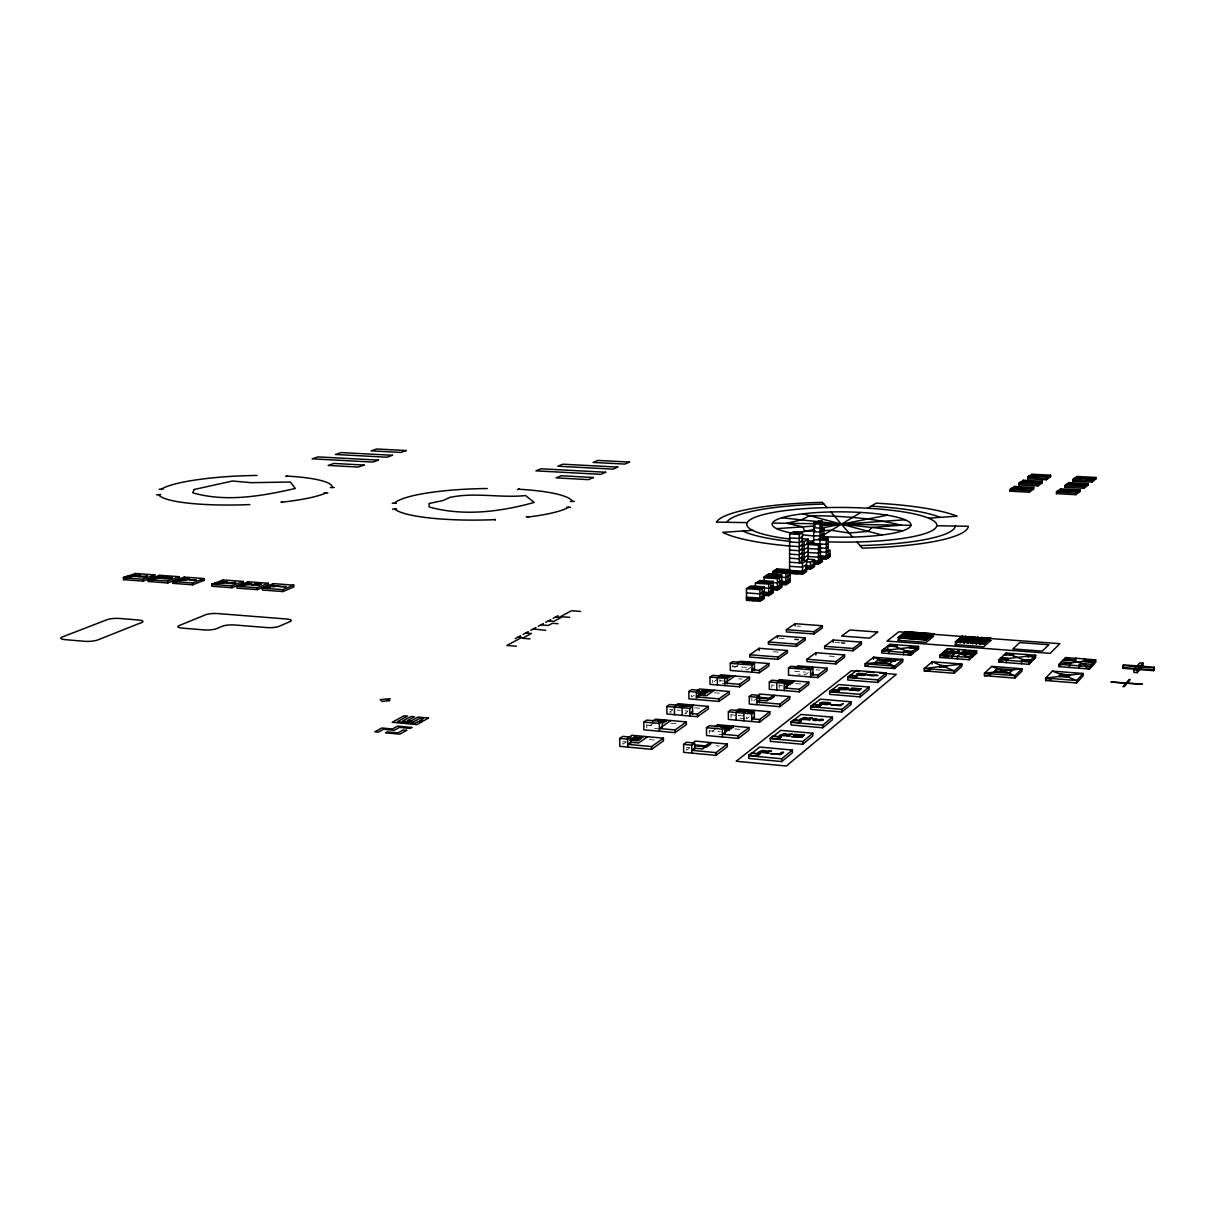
<?xml version="1.0" encoding="UTF-8"?>
<svg xmlns="http://www.w3.org/2000/svg" width="1215" height="1215" viewBox="0 0 1215 1215"><rect width="100%" height="100%" fill="white"/><g stroke="black" fill="none" stroke-linecap="round" stroke-linejoin="round"><path stroke-width="0.75" stroke-dasharray="5 3.75" d="M771.768 687.508L771.768 684.971L775.489 685.275M779.225 688.115L779.225 684.47M749.154 716.896L746.557 718.84L746.542 715.787M808.279 672.578L805.545 674.629L798.194 674.036M689.467 748.076L686.581 750.202L686.566 747.028M716.197 728.393L709.317 733.465L709.302 730.352M757.902 697.699L751.842 702.164L751.842 698.443M687.675 711.489L684.926 713.402L687.994 713.676M750.111 667.87L747.21 669.905L741.788 669.465M625.892 742.152L622.87 744.233L622.824 741.089M654.05 722.804L646.805 727.785L646.775 724.702M672.472 710.152L669.693 712.066L672.745 712.324M694.281 695.177L691.624 697L691.593 693.309M714.162 681.524L718.748 678.365M738.659 664.696L732.782 668.736L732.767 665.182M796.919 626.059L800.548 626.332M779.21 638.148L784.404 638.543M834.978 642.401L840.248 642.796M773.256 651.696L778.557 652.121M829.313 656.085L837.393 656.707M816.055 669.784L819.715 670.072M732.767 666.276L750.824 667.734M794.534 671.257L805.545 672.153M738.538 678.821L742.183 679.124M795.719 683.544L801.308 683.999M719.948 680.673L723.639 680.977M779.225 685.594L782.976 685.898M727.314 683.802L719.963 683.179L719.948 679.565M714.45 692.778L721.907 693.416M694.676 707.783L700.751 708.315M669.678 709.454L672.73 709.712M677.287 710.122L680.339 710.38M684.911 710.79L687.979 711.048M731.035 714.83L737.232 715.377M738.781 715.514L746.542 716.197M744.992 718.703L738.781 718.156L738.781 715.103M670.923 723.198L678.653 723.882M734.847 728.939L741.15 729.501M646.775 725.112L654.536 725.826M709.302 730.777L720.358 731.779M654.551 728.484L660.763 729.061M718.794 734.331L723.533 734.756M649.25 739.571L655.553 740.163M716.045 745.752L719.25 746.056M622.839 741.499L625.998 741.803M686.566 747.438L689.786 747.741M712.613 680.066L712.628 682.572M731.035 714.435L731.035 717.473"/><path stroke-width="1.5" d="M768.412 641.96L768.412 644.254L796.417 646.41L805.241 640.138L805.241 637.86L777.479 635.764L768.412 641.96L796.417 644.117L805.241 637.86M776.051 575.667L781.685 576.047L777.403 578.705L764.205 577.824L770.735 573.966L777.327 574.406L777.327 575.454L775.185 576.776L768.579 576.335L768.533 574.133L781.685 575.014L781.67 587.452L777.403 590.171L772.451 589.822M768.731 595.669L768.731 584.111L773.089 581.393L773.089 592.905L768.731 595.669L763.734 595.32M737.171 663.253L740.117 661.249L768.852 663.542L768.852 665.987L759.284 672.791L730.306 670.437L730.291 663.314L732.751 661.628L754.439 663.375L754.439 670.483M786.712 688.753L786.712 681.433L771.768 680.203L769.323 681.98L769.323 689.3L799.333 691.806L808.765 684.607L808.78 682.086L779.028 679.656M736.305 710.972L738.948 709.044L769.824 711.717L769.824 714.344L759.542 722.196L728.377 719.432L728.362 711.808L731.02 709.864L754.333 711.899L754.333 718.004M781.032 736.852L778.42 739.343L781.032 736.852L772.983 736.123L770.356 738.188L770.356 741.332L802.72 744.294L812.835 735.941L812.85 733.237L780.789 730.367L770.356 738.614L802.735 741.56L812.85 733.237M768.579 576.335L770.735 573.966M770.918 594.287L770.918 592.191M770.918 591.143L770.918 582.744L757.628 581.848M772.816 575.287L772.816 571.506L777.068 568.909L790.13 569.759L790.099 582.106L785.908 584.764L780.987 584.43M772.983 736.123L781.032 737.262M775.185 576.776L777.327 574.406M776.795 689.923L776.81 682.602L779.24 680.81M777.068 569.926L790.115 570.792L785.923 573.404L772.816 572.538L777.068 569.926L777.068 568.909M777.403 590.171L777.403 577.672L781.685 575.014M777.479 638.027L777.479 635.764M778.223 659.335L778.223 656.996L787.411 650.496L787.411 652.804L778.223 659.335L749.746 657.072L749.746 654.748L759.178 648.294L787.411 650.496M779.544 588.804L779.544 586.724M779.544 585.691L779.559 576.335L766.376 575.454L766.376 576.487L779.544 577.368M779.878 706.674L779.878 704.077L789.72 696.59L789.704 699.157L779.878 706.674L749.291 704.047L749.275 696.575L751.827 694.722L759.436 695.36L759.436 702.817M781.777 761.562L781.777 758.768L792.377 750.065L792.377 752.829L781.777 761.562L748.759 758.464L748.759 755.244L751.508 753.072L759.724 753.832L756.991 756.444L759.724 753.832M784.298 690.545L784.313 683.225L786.712 681.433M785.908 584.764L785.923 572.371L790.13 569.759M786.378 629.674L786.378 631.922L813.898 633.987L822.388 627.942L822.403 625.725L795.096 623.705L786.378 629.674L813.898 631.739L822.403 625.725M788.003 583.428L788.019 581.378M788.019 580.345L788.034 571.065L774.957 570.2L774.957 571.232L788.034 572.098M812.896 675.221L812.926 668.053L790.874 666.291L788.535 667.992L788.52 675.16L817.999 677.56L827.05 670.665L827.05 668.189L797.83 665.85L795.05 667.901M802.386 532.61L799.333 534.418L799.257 562.879L802.31 560.996L802.386 532.61L792.727 532.033L789.644 533.825L789.568 573.404L802.462 574.255L806.502 571.688L806.532 560.571L801.034 560.221M801.399 720.601L798.908 723.001L801.399 720.601L793.517 719.918L790.995 721.907L790.995 724.975L822.722 727.785L832.397 719.812L832.412 717.154L800.974 714.435L790.995 722.318L822.737 725.112L832.412 717.154M793.517 719.918L801.399 721.011M793.896 533.415L794.914 531.806L798.149 532.003L798.149 533.02L793.896 533.415L798.149 533.02M794.914 532.823L794.914 531.806M795.096 625.922L795.096 623.705M796.007 573.829L796.007 572.812M796.022 571.794L796.022 570.792M796.417 646.41L796.417 644.117M797.116 533.613L798.149 532.003M799.333 691.806L799.349 689.269L808.78 682.086M802.462 574.255L802.492 563.092L806.532 560.571M802.72 744.294L802.735 741.56M804.133 560.343L804.193 541.556L808.203 539.156L808.142 559.204L805.469 560.859M804.482 572.964L804.497 570.944M806.957 659.259L806.942 661.613L835.905 663.906L844.577 657.269L844.592 654.946L815.888 652.713L806.957 659.259L835.92 661.552L844.592 654.946M810.511 569.136L810.542 562.105L814.506 559.614L814.49 566.615L810.511 569.136L805.712 568.833M810.602 676.968L810.633 669.769L812.926 668.053M820.884 705.08L818.5 707.388L820.884 705.08L813.139 704.411L810.739 706.31L810.724 709.332L841.858 712.005L851.123 704.366L851.138 701.769L820.292 699.172L810.739 706.72L841.874 709.378L851.138 701.769M812.501 567.876L812.516 565.871M813.139 704.411L820.884 705.475M813.731 522.784L820.034 523.149L821.978 522.01L815.675 521.645L813.731 522.784L813.655 543.576L826.261 544.35L828.19 543.166M813.898 633.987L813.898 631.739M815.675 522.632L821.963 522.997L820.034 524.151L813.731 523.771L815.675 521.645M815.873 655.022L815.888 652.713M821.978 521.022L821.006 522.587L817.847 522.404L817.862 521.402L821.978 521.022L821.902 538.822M817.999 677.56L818.014 675.069L827.05 668.189M813.67 563.806L818.424 564.125L818.5 545.155L820.459 543.956L820.398 559.887M818.834 520.84L817.847 522.404M819.897 557.791L819.897 558.779L826.2 559.189L830.027 556.743L830.058 549.863L826.23 552.263L819.031 551.807M819.897 556.804L819.912 555.817M819.928 551.868L820.034 523.149M820.383 562.879L820.383 560.89M819.183 558.46L822.342 558.657L822.327 561.634L818.424 564.125M822.722 727.785L822.737 725.112M820.732 528.586L823.861 528.768L823.831 537.653L819.973 540.007M824.651 646.289L824.636 648.582L853.097 650.784L861.435 644.406L861.45 642.128L833.232 639.986L824.651 646.289L853.112 648.461L861.45 642.128M826.2 559.189L826.276 539.399L828.205 538.215L828.129 555.012M828.114 557.958L828.129 555.999M839.535 690.196L837.256 692.413L839.535 690.196L831.941 689.573L829.632 691.396L829.632 694.342L860.174 696.894L869.044 689.588L869.059 687.037L838.79 684.561L829.632 691.791L860.19 694.327L869.059 687.037M831.941 689.573L839.535 690.591M833.217 642.264L833.232 639.986M835.905 663.906L835.92 661.552M841.858 712.005L841.874 709.378M857.425 675.95L855.223 678.076L857.425 675.95L849.968 675.343L847.751 677.089L847.736 679.99L877.731 682.42L886.221 675.419L886.251 672.913L856.529 670.543L847.751 677.484L877.746 679.914L886.251 672.913M849.968 675.343L857.425 676.33M853.097 650.784L853.112 648.461M860.174 696.894L860.19 694.327M865.11 666.215L865.126 663.846L873.539 657.194L902.745 659.456L902.715 661.811L894.559 668.539L865.11 666.215L868.254 665.85M873.524 659.532L873.539 657.194L894.574 666.169L902.745 659.456L865.126 663.846L894.574 666.169L894.559 668.539L891.901 667.399M877.731 682.42L877.746 679.914M883.821 651.377L883.837 649.053L891.035 649.706L918.57 646.456L918.54 648.749L910.703 655.219L881.786 652.987L881.801 650.663L889.896 644.284L918.57 646.456L910.734 652.895L903.474 652.333L903.459 654.657M887.861 648.172L887.892 645.864L895.045 646.41L910.734 652.895L910.703 655.219L908.076 654.126M888.985 653.548L889.016 651.225L881.801 650.663L891.035 649.615L889.016 651.316L903.474 652.425L905.464 650.708L912.708 651.361L912.678 653.594M889.866 646.577L889.896 644.284L895.045 646.41L897.034 644.816L897.019 647.124M911.356 648.202L911.387 645.909L909.412 647.595L916.626 648.142L916.596 650.359M924.25 670.893L924.281 668.508L932.178 661.75L961.855 664.058L961.824 666.428L954.215 673.262L924.25 670.893L930.553 670.148M932.148 664.119L932.178 661.75L941.063 665.425L946.652 665.957M939.878 657.467L939.909 655.128L947.487 648.643L976.632 650.845L976.602 653.169L969.297 659.73L939.878 657.467L949.097 656.389M942.977 654.809L943.007 652.485L954.884 653.381L951.831 656.146L939.909 655.128L976.632 650.845L969.327 657.391L951.831 656.146L951.801 658.393M944.389 653.579L944.42 651.255L956.281 652.166L959.303 649.539L959.273 651.847M947.457 650.951L947.487 648.643L969.327 657.391L969.297 659.73M954.215 673.262L954.246 670.877L961.855 664.058L924.281 668.508L954.246 670.877L945.194 667.141M957.314 658.819L957.344 656.465L960.382 653.807L972.319 654.718L972.273 657.057M964.74 652.273L964.771 649.949L961.764 652.683L973.686 653.579M973.655 655.827L973.686 653.488L961.764 652.577M984.423 675.662L984.454 673.262L991.789 666.397L1021.982 668.736L1021.937 671.136L1014.889 678.076L984.423 675.662L990.696 674.902M1028.862 664.332L1028.892 661.962L1035.666 655.325L1026.538 656.404L1028.239 654.764L1035.666 655.325L1035.62 657.664L1028.862 664.332L998.943 662.023L998.988 659.669L1006.035 653.078L1028.239 654.672L1028.194 657.102M1000.72 660.353L1000.765 657.907L1008.207 658.484L1026.538 656.313L1033.995 656.966M1005.99 655.417L1006.035 653.078L1011.685 655.28L1013.416 653.64L1013.371 655.979M1006.4 662.6L1006.445 660.14L1008.207 658.484L1000.765 658.014M1033.707 487.443L1029.333 490.617L1010.06 489.599L1014.54 486.44L1033.707 487.443L1033.676 489.038L1029.302 492.212L1010.029 491.194L1011.199 488.552C1017.031 486.926 1014.434 490.981 1015.998 488.81M1011.199 488.552L1015.983 489.053M1010.029 491.194L1014.51 488.035L1014.54 486.44M1014.889 678.076L1014.935 675.662L1021.982 668.736L984.454 673.262L1014.935 675.662L1009.088 673.323L993.885 672.032L997.515 668.584L1012.642 669.86L1009.088 673.323M1042.273 481.231L1038.02 484.314L1018.975 483.327L1023.334 480.259L1042.273 481.231L1042.242 482.795L1037.99 485.894L1018.945 484.906L1020.068 482.309C1025.764 480.715 1023.334 484.679 1024.822 482.552M1020.068 482.309L1024.807 482.795M1018.945 484.906L1023.319 481.823L1023.334 480.259M1021.359 663.755L1021.405 661.294L1023.121 659.624L1030.609 660.201L1030.563 662.646M1050.626 475.171L1046.479 478.178L1027.647 477.222L1031.915 474.23L1050.626 475.171L1050.595 476.72L1046.449 479.743L1027.632 478.786L1028.725 476.234C1034.269 474.67 1032.006 478.528 1033.418 476.462M1028.725 476.234L1033.418 476.705M1029.302 492.212L1029.333 490.617M1027.632 478.786L1031.884 475.779L1031.915 474.23M1033.95 659.32L1033.995 656.875M1037.99 485.894L1038.02 484.314M1046.449 479.743L1046.479 478.178M1045.614 680.506L1045.659 678.076L1052.433 671.105L1083.142 673.505L1083.097 675.905L1076.611 682.952L1045.614 680.506L1051.157 679.823M1080.029 489.873L1075.943 493.077L1056.412 492.045L1060.619 488.855L1080.029 489.873L1079.998 491.468L1075.898 494.687L1056.382 493.655L1057.475 490.997C1063.049 489.326 1061.014 493.427 1062.335 491.255M1057.475 490.997L1062.335 491.498M1056.382 493.655L1060.589 490.45L1060.619 488.855M1085.314 659.077L1095.702 659.867L1095.641 662.236L1089.43 668.994L1059.009 666.655L1059.07 664.286L1065.555 657.588L1075.898 658.363M1088.063 483.585L1084.069 486.699L1064.78 485.696L1068.881 482.598L1088.063 483.585L1088.017 485.165L1084.038 488.293L1064.75 487.291L1065.813 484.679C1071.235 483.054 1069.367 487.048 1070.612 484.922M1065.813 484.679L1070.612 485.165M1064.75 487.291L1068.851 484.178L1068.881 482.598M1065.509 659.942L1065.555 657.588L1089.491 666.61L1093.576 662.084L1083.157 661.279M1095.884 477.449L1091.996 480.502L1072.921 479.53L1076.93 476.493L1095.884 477.449L1095.839 479.014L1091.951 482.066L1072.891 481.094L1073.938 478.528C1079.224 476.933 1077.492 480.821 1078.692 478.771M1069.443 667.46L1069.489 664.985L1071.706 662.661L1061.318 661.871L1061.257 664.332L1059.009 666.655M1073.938 478.528L1078.677 479.014M1075.898 494.687L1075.943 493.077M1072.891 481.094L1076.885 478.057L1076.93 476.493M1075.837 660.732L1075.898 658.272L1085.314 658.986L1085.253 661.446M1076.611 682.952L1076.672 680.521L1083.142 673.505L1045.659 678.076L1076.672 680.521L1060.68 674.219L1058.599 676.497L1068.258 677.256L1070.309 674.978L1060.68 674.219M1078.95 668.189L1078.996 665.714L1081.183 663.39L1093.515 664.544L1093.576 662.084M1084.038 488.293L1084.069 486.699M1091.951 482.066L1091.996 480.502M1091.586 666.655L1091.632 664.18M1122.766 668.296L1123.465 664.863L1154.25 667.202L1154.174 669.936L1153.582 670.665L1122.766 668.296L1123.465 664.863M1133.975 669.693L1133.899 672.427L1137.179 672.685L1142.95 665.835L1143.026 663.117L1139.761 662.874L1133.975 669.693L1137.255 669.951L1143.026 663.117M1137.179 672.685L1137.255 669.951M1153.582 670.665L1154.25 667.202M752.936 712.461L752.936 712.37A4.602 1.154 0.2 0 0 751.933 711.656L751.705 711.58A3.584 0.896 0.2 0 0 750.718 711.367L748.486 711.185A4.192 1.048 0.2 0 0 747.301 711.2L745.752 711.382M750.095 712.582L747.848 712.02M285.859 586.541L278.903 586.268A4.814 0.972 -2.1 0 0 278.387 586.465L285.176 586.936A5.695 1.154 -2.1 0 0 285.631 586.739A4.101 0.82 -2.1 0 0 285.814 586.602L285.814 586.602M1040.632 476.067L1041.984 475.718L1039.539 476.083L1045.781 476.326A4.708 0.775 0.8 0 0 1045.933 476.189L1045.948 476.159M1069.595 484.162L1076.095 484.269L1072.678 484.663A6.485 1.078 1 0 1 1071.66 484.618L1069.656 484.253M1061.318 490.45L1067.894 490.526L1064.431 490.981A6.607 1.109 1 0 1 1063.398 490.936L1061.454 490.602M1127.095 683.27L1124.179 686.718L1123.055 686.642L1125.986 683.179L1142.48 684.197L1110.875 681.995L1125.986 683.179M1127.307 683.012L1130.193 679.58L1129.084 679.504L1126.199 682.921M1085.314 658.986L1083.157 661.385L1093.576 662.175L1095.702 659.867L1059.07 664.286L1089.491 666.61L1089.43 668.994L1086.104 667.734M1063.338 659.867L1073.711 660.656L1075.898 658.272M1082.99 478.148L1078.844 478.087L1080.94 477.814A4.754 0.775 1 0 1 1081.669 477.844L1082.99 478.087M1062.457 490.435L1064.674 490.237A4.86 0.82 1 0 1 1065.434 490.283L1066.77 490.602L1062.457 490.48M1021.405 661.385L1023.121 659.715L1030.609 660.292M1012.642 669.769L1009.088 673.216L991.789 666.397M1026.538 656.313L1028.239 654.672M1013.416 653.548L1011.685 655.174L1028.892 661.962L998.988 659.669L1008.192 658.576L1006.445 660.246M993.885 672.123L997.515 668.69M941.063 665.425L939.605 666.701L945.194 667.232L946.652 665.866M951.831 656.039L954.884 653.381L943.007 652.577M939.605 666.792L941.063 665.516L945.194 667.232M959.303 649.63L956.281 652.258L944.42 651.361M742.593 711.58L743.489 710.836L742.486 710.775A4.404 1.109 0.1 0 0 740.588 710.821L737.854 711.382M933.788 633.759L926.255 640.001L897.824 637.829L905.6 631.679L933.788 633.805M874.572 662.843L878.749 659.411L893.374 660.55L889.259 663.997L874.572 662.752M901.697 637.161L897.809 640.244L926.225 642.37L933.758 636.159L930.007 635.885M694.615 749.366L694.585 743.003L686.536 742.259L683.62 744.385L683.665 752.343L716.06 755.381L727.299 746.8L727.299 744.066L695.208 741.104L692.337 743.216M716.926 726.843L718.505 725.674L733.526 727.01L732.524 727.755L709.271 725.704L706.492 727.724L706.523 735.515L738.295 738.416L749.032 730.215L749.032 727.527L717.564 724.717L714.815 726.737M711.215 742.578L702.68 748.941L694.615 748.197L691.715 750.338L716.045 752.617L727.299 744.066M733.268 726.114L722.363 734.255L738.28 735.698L749.032 727.527M754.333 716.88L751.721 718.855L759.542 719.538L769.824 711.717M812.911 672.745L810.618 674.477L818.014 675.069M751.751 712.324L754.348 710.38M774.532 695.314L767.06 700.888L759.436 700.235L756.915 702.103L779.878 704.077M793.866 680.871L784.298 688.009L799.349 689.269M809.661 669.07L812.41 667.02M728.362 711.808L751.721 713.843L754.333 711.899M706.492 727.724L722.348 729.152L725.097 727.117L725.112 733.344M746.542 711.215L743.914 713.175L743.929 720.814M683.62 744.385L691.7 745.129L694.585 743.003M738.766 710.547L736.123 712.491L736.138 720.115M749.275 696.575L756.899 697.228L759.436 695.36M778.633 681.494L780.03 680.461L794.215 681.63L782.141 681.357L792.377 682.997L786.348 683.513M1029.849 482.188L1023.531 482.082L1026.371 482.021M630.752 743.398L630.691 737.095L622.779 736.366L619.711 738.447L619.802 746.344L651.574 749.321L663.451 740.892L663.436 738.173L631.937 735.272L627.396 738.386M662.312 727.648L662.266 721.482L646.729 720.085L643.798 722.09L643.874 729.805L675.054 732.645L686.399 724.58L686.384 721.923L655.493 719.159L652.577 721.148M692.58 714.071L692.535 706.507L669.647 704.518L666.838 706.431L666.898 713.995L697.501 716.698L708.36 708.983L708.345 706.386L678.016 703.743L675.236 705.642M699.096 697.638L699.05 690.242L691.578 689.619L688.89 691.441L688.935 698.853L718.976 701.435L729.38 694.038L729.365 691.487L699.597 688.981L696.924 690.803M727.314 683.802L727.299 676.542L712.597 675.327L710.016 677.089L710.046 684.349L739.555 686.809L749.518 679.732L749.518 677.226L720.267 674.826M1034.937 475.931L1033.418 475.855M1027.343 482.066L1030.806 481.52L1026.341 481.383M1035.909 475.991L1039.311 475.46L1032.143 476.007M1024.837 481.93L1025.992 481.58M647.656 736.715L638.65 742.972L630.737 742.244L627.684 744.339L651.559 746.587L663.436 738.173M670.893 720.541L659.411 728.544L675.039 729.957L686.384 721.923M692.565 711.458L689.801 713.387L697.486 714.071L708.345 706.386M714.45 690.226L706.568 695.724L699.081 695.086L696.408 696.924L718.961 698.853L729.365 691.487M734.862 676.026L724.763 683.058L739.555 684.288L749.518 677.226M754.439 668.022L752.009 669.723L759.284 670.316L768.852 663.542M690.409 706.963L693.142 705.065M751.553 664.408L754.454 662.388M666.838 706.431L689.771 708.436L692.535 706.507M730.291 663.314L752.009 665.061L754.439 663.375M663.922 722.743L658.211 721.756L665.653 721.543L659.988 720.541L666.838 720.708L658.864 719.994L657.968 720.617L662.858 721.482L658.348 721.421M728.544 677.924L723.092 677.074L730.063 676.877L724.656 676.011L731.111 676.148L723.563 675.525L722.773 676.072L727.436 676.831L721.771 676.755M643.798 722.09L659.365 723.487L662.266 721.482M684.88 705.854L682.116 707.768L682.162 715.346M710.016 677.089L724.748 678.304L727.299 676.542M619.711 738.447L627.639 739.191L630.691 737.095M677.256 705.186L674.462 707.1L674.522 714.663M688.89 691.441L696.377 692.079L699.05 690.242M719.933 675.935L717.382 677.697L717.397 684.956M764.341 597.4L759.891 600.225L746.481 599.268M773.089 591.857L768.731 594.621L763.734 594.272M781.67 586.42L777.403 589.123L771.738 588.743M790.099 581.074L785.908 583.732L780.303 583.352M806.502 570.67L802.462 573.237L789.583 572.386M814.49 565.613L810.511 568.134L805.712 567.815M822.327 560.647L818.424 563.122L812.987 562.773M830.042 555.771L826.2 558.201L819.001 557.731M759.891 601.273L764.341 598.463L764.326 586.845L750.961 585.934L746.466 588.683L746.481 600.332L759.891 601.273L759.891 589.609L764.326 586.845M764.341 595.289L759.891 598.099L746.481 597.157M773.089 589.776L768.731 592.525L763.734 592.176M781.67 584.339L777.403 587.042L771.738 586.663M790.115 579.023L785.908 581.666L780.303 581.286M806.517 568.65L802.462 571.217L789.583 570.367M814.506 563.623L810.526 566.129L805.727 565.81M822.342 558.657L818.439 561.133L813.002 560.783M830.042 553.797L826.215 556.227L819.016 555.756M764.341 596.352L759.891 599.162L746.481 598.205M773.089 590.809L768.731 593.573L763.734 593.224M781.67 585.387L777.403 588.09L771.738 587.696M790.099 580.041L785.908 582.699L780.303 582.319M806.517 569.668L802.462 572.235L789.583 571.369M814.49 564.611L810.526 567.132L805.727 566.813M830.042 554.784L826.2 557.214L819.016 556.743M764.326 591.067L759.891 593.862L746.466 592.92M773.089 585.584L768.731 588.318L763.734 587.969M781.685 580.193L777.403 582.881L771.753 582.486M790.115 574.908L785.923 577.535L780.303 577.155M806.532 564.611L802.477 567.162L789.583 566.312M820.414 555.908L818.454 557.138L807.565 556.44M820.429 551.929L818.47 553.144L807.58 552.461M828.159 547.115L826.246 548.314L819.943 547.919M808.142 555.194L804.148 557.67L800.943 557.457M820.444 547.95L818.485 549.165L807.595 548.466M802.325 556.941L799.273 558.824L789.598 558.201M755.426 587.392L755.411 583.2L759.831 580.497L773.089 581.393M808.157 551.185L804.163 553.645L800.958 553.433M802.325 552.901L799.288 554.769L789.613 554.146M764.205 581.985L764.205 576.776L768.533 574.133M808.172 547.175L804.163 549.62L800.974 549.423M802.34 548.846L799.288 550.699L789.613 550.091M808.188 543.166L804.178 545.596L800.974 545.383M823.846 533.704L819.988 536.043L813.686 535.663M808.461 544.123L813.306 541.191A94.967 17.344 0.3 0 1 806.714 540.736M822.646 535.542L860.843 512.426M867.799 508.204L876.152 503.147A126.36 23.085 0.3 0 1 957.071 516.193L928.655 518.152M802.356 544.791L799.303 546.629L789.613 546.021M802.356 540.736L799.303 542.558L789.628 541.951M821.932 529.922L823.861 528.768M821.948 526.961L820.019 528.115L813.716 527.735M802.371 536.681L799.318 538.488L789.628 537.896M515.312 638.558L520.536 635.764M523.088 634.412L528.236 631.648M530.742 630.296L535.83 627.578M538.321 626.257L543.333 623.568M545.778 622.247L550.744 619.604M553.159 618.313L558.049 615.686M293.741 585.144L273.405 583.64L262.334 588.136L282.791 589.655L293.741 585.144L293.802 587.012L282.867 591.553L262.41 590.019L262.334 587.847L267.437 588.227L270.201 587.103L267.437 588.227M517.62 489.539L519.245 488.855M241.998 586.344L244.807 585.22L241.998 586.344L236.94 585.964L237.016 588.121L257.307 589.639L268.409 585.144L268.348 583.276L248.179 581.788L236.955 586.253L257.246 587.756L268.348 583.276M219.626 583.352C214.174 585.281 224.046 583.519 211.744 584.096L211.835 586.238L231.974 587.741L243.213 583.276L243.152 581.423L223.135 579.95L211.759 584.369L231.898 585.873L243.152 581.423M204.014 578.537L184.24 577.079L172.636 581.469L192.532 582.942L204.014 578.537L204.09 580.39L192.608 584.81L172.727 583.322L172.636 581.18C175.279 582.471 184.695 579.449 177.587 581.545M172.727 583.322L176.038 582.061M179.319 576.715L159.697 575.272L147.957 579.631L167.685 581.089L179.319 576.715L179.395 578.568L167.776 582.957L148.048 581.484L147.941 579.342C150.614 580.618 160.031 577.626 152.862 579.707M126.451 576.442C138.252 578.188 126.664 574.938 123.459 577.52L123.566 579.646L143.127 581.104L154.897 576.76L154.821 574.923L135.351 573.48L123.474 577.808L143.051 579.266L154.821 574.923M123.566 579.646L126.952 578.416M131.326 576.806L128.35 578.173L123.459 577.52M285.647 476.386L287.53 475.764M710.532 690.758L709.56 690.94A3.463 0.835 -0.1 0 1 709.454 691.259L708.527 691.715A3.311 0.805 -0.1 0 1 707.312 691.943L702.118 691.669A3.599 0.881 -0.1 0 1 701.435 691.441A3.341 0.82 -0.1 0 1 701.055 691.092L708.451 690.409A3.645 0.896 -0.1 0 1 709.12 690.621L710.608 690.743M797.572 532.762L814.02 529.543M821.325 528.115L887.36 515.19M797.982 667.612L799.546 667.399A4.146 0.972 0.4 0 1 801.323 667.354L802.28 667.415M686.87 706.507L687.796 706.249A7.108 1.762 -0.2 0 0 688.358 705.9L681.326 704.563L687.022 705.748L679.063 706.112L683.878 706.538M1092.057 662.661L1095.641 662.236M998.943 662.023L1002.633 661.583M972.942 653.594L976.602 653.169M914.88 649.174L918.54 648.749M752.51 530.317L722.804 532.367A126.36 23.085 0.3 0 0 790.251 546.067M776.674 528.646L815.523 525.974M821.067 525.579L905.266 519.777M392.536 509.161L396.743 508.918M156.553 494.824L160.699 494.581M248.285 583.504L245.111 584.218L246.66 584.764A7.655 1.534 -2.2 0 0 247.739 584.855C257.124 583.762 249.409 584.962 248.179 581.788M815.402 530.925L804.77 531.35L802.857 526.839L786.834 523.27L801.323 519.853L809.737 515.707C840.598 515.798 871.155 517.833 901.135 525.169L871.793 527.447L868.285 531.365L849.118 533.036L831.364 530.272L822.494 530.621M223.165 581.924C217.333 582.547 228.648 583.246 225.14 582.015A5.635 1.124 -2.3 0 0 224.365 581.955L223.165 581.924L223.135 579.95M570.2 501.491L574.406 501.385M330.267 487.564L334.368 487.458M159.059 489.281L163.038 489.311M392.248 503.238L396.424 503.268M747.255 522.617L716.425 522.116A126.36 23.085 0.3 0 1 822.433 502.327L826.99 507.566M772.573 523.042L815.371 523.756M822.813 523.878L910.855 525.32M936.674 525.746L968.325 526.277A126.36 23.085 0.3 0 1 862.225 548.117L856.879 541.966M1017.213 487.792L1016.013 488.172L1017.957 487.944L1014.707 488.324L1020.813 488.643L1018.565 488.308L1022.073 487.747L1017.562 487.595M746.921 663.041L750.536 662.676L743.671 661.704L748 662.722L742.365 662.615M724.96 729.152L731.43 728.575L720.677 726.692M324.056 492.895L327.898 493.047M566.57 507.187L570.655 507.354M1031.884 475.779L1050.595 476.72M1076.885 478.057L1095.839 479.014M1027.662 476.979L1032.355 477.222M1072.936 479.287L1077.69 479.53M1023.319 481.823L1042.242 482.795M1068.851 484.178L1088.017 485.165M1018.975 483.084L1023.729 483.327M1064.78 485.453L1069.595 485.711M1014.51 488.035L1033.676 489.038M1060.589 490.45L1079.998 491.468M1010.06 489.356L1014.874 489.599M1056.412 491.786L1061.287 492.045M817.862 521.402L821.006 521.6M820.732 529.573L823.861 529.755L820.003 532.079L813.701 531.699M793.896 532.398L797.116 532.595M789.644 533.825L799.333 534.418M828.205 538.215L821.902 537.835L819.973 539.004L826.276 539.399M818.758 538.625L828.205 539.202L826.276 540.386L813.67 539.612M801.824 538.761L808.203 539.156M800.989 541.358L804.193 541.556M807.778 543.181L820.459 543.956M807.611 544.487L818.5 545.155M818.728 559.432L822.342 559.659L818.439 562.12L813.002 561.77M807.231 559.143L814.506 559.614M806.881 561.862L810.542 562.105M789.598 562.256L802.492 563.092M772.816 571.506L785.923 572.371M770.735 575.014L777.327 575.454M772.284 575.409L768.533 575.166L775.185 575.743M764.205 576.776L777.403 577.672M807.595 667.734L809.114 667.87A3.372 0.79 0.4 0 1 810.056 668.053L810.268 668.113A4.328 1.018 0.4 0 1 811.271 668.751L811.286 668.827M755.411 583.2L768.731 584.111M748.713 587.301L762.124 588.227L762.124 596.702M746.466 588.683L759.891 589.609M151.359 576.487L154.897 576.76M200.49 580.117L204.09 580.39M908.197 632.468L898.842 631.785L886.996 641.064L1050.155 653.351L1059.845 643.677L930.66 634.124M913.817 632.878L923.172 633.577M155.809 578.613L150.903 578.249L155.824 578.902M180.503 580.451L175.552 580.071L180.503 580.724M244.807 585.22L239.765 584.84L244.822 585.509M270.201 587.103L265.113 586.724L270.216 587.392M219.642 583.64L214.615 582.972M211.744 584.096L216.771 584.461M580.603 611.434L571.445 610.765L559.31 617.281L555.604 616.992M569.714 617.341L562.348 616.795L553.873 621.351L548.269 620.926M909.412 647.504L916.626 648.051M1004.289 654.612L1011.685 655.28M887.892 645.955L895.045 646.502M794.807 639.333L798.285 639.606M841.722 642.917L844.653 643.13M951.087 651.225L954.717 651.513M966.259 652.379L969.297 652.622M1063.338 659.775L1073.711 660.565M1139.7 665.577L1142.95 665.835M1136.891 666.26L1140.156 666.519M1122.842 665.577L1153.658 667.931M960.382 653.898L972.319 654.809M557.958 623.72L552.415 623.295L548.36 625.482L540.827 624.905M1123.404 667.582L1154.174 669.936M1136.815 668.994L1140.08 669.237M533.294 628.945L545.717 630.357M878.749 659.502L893.374 660.656M888.119 660.671L895.425 661.249M1070.309 675.069L1060.68 674.31L1052.433 671.105M525.67 633.03L531.365 633.471L522.42 638.285L529.983 638.877M749.746 654.748L778.223 656.996M517.924 637.161L521.736 637.465L506.837 645.469L516.436 646.228M858.884 671.348L851.411 670.741L736.169 761.258L786.348 765.997L896.275 674.34L879.447 672.989M866.356 671.941L873.843 672.548M788.535 667.992L810.633 669.769M847.751 677.089L855.223 677.697M769.323 681.98L784.313 683.225M786.166 684.683L790.6 684.334L784.996 683.848M829.632 691.396L837.256 692.034M759.405 694.023L789.72 696.59M759.208 697.304L769.384 698.169L771.768 696.392L774.198 696.59L770.842 699.096L758.312 698.033M698.063 693.051L702.179 692.565L699.719 691.912L707.419 692.565L702.376 693.416L705.216 694.099L697.501 693.446M810.739 706.31L818.5 706.978M790.995 721.907L798.908 722.591M724.641 730.504L729.41 730.094L724.322 729.623M770.356 738.188L778.42 738.933M792.377 750.065L759.679 747.043L748.759 755.669L781.777 758.768M640.001 739.327L629.735 740.102L637.799 740.846L640.913 738.69L638.801 737.976L643.008 737.247L637.647 737.581L634.762 736.563L634.033 737.08L635.764 737.687L632.134 738.386L636.903 738.097L640.153 739.221M694.615 744.871L705.399 745.873L708.132 743.838L710.699 744.081L706.857 746.952L695.071 745.858M759.724 754.257L751.508 753.072M748.759 755.244L756.991 756.019M807.322 668.447L808.628 668.873M781.989 517.772L819.138 521.782M822.844 522.177L902.608 530.773M780.395 681.767L783.933 682.344M1040.678 476.159L1045.933 476.083M865.08 673.672L858.367 673.399A3.736 0.881 0.7 0 0 857.395 673.581L856.378 674.431A4.617 1.093 0.7 0 0 856.924 674.765L859.294 675.251A10.282 2.43 0.7 0 0 860.873 675.388L862.893 675.449A4.495 1.063 0.7 0 0 864.214 675.373A3.782 0.896 0.7 0 0 865.581 675.13L866.614 674.431A3.675 0.866 0.7 0 0 866.219 674.021A4.495 1.063 0.7 0 0 865.171 673.596M802.766 513.839L881.817 534.98M526.277 516.77L528.449 517.423M280.923 501.886L282.685 502.494M1078.631 664.909L1081.122 665.85M932.513 633.668L933.454 634.048M930.508 633.516L932.923 634.473M928.503 633.38L932.391 634.913M926.513 633.228L931.859 635.339M924.509 633.076L931.328 635.779M922.519 632.939L930.796 636.22M920.53 632.787L930.265 636.66M918.54 632.635L929.733 637.1M916.535 632.483L929.202 637.526M914.546 632.347L928.67 637.966M912.556 632.195L928.139 638.407M910.567 632.043L927.592 638.847M908.592 631.906L927.06 639.287M906.603 631.754L926.529 639.728M905.342 631.906L925.253 639.88M904.795 632.332L923.233 639.728M904.249 632.757L921.213 639.576M903.702 633.197L919.193 639.424M948.809 651.498L952.849 653.123M997.469 671.075L1000.355 672.229M903.155 633.622L917.188 639.272M902.593 634.063L915.168 639.12M902.046 634.488L913.164 638.969M901.5 634.929L911.159 638.817M900.953 635.369L909.139 638.68M900.406 635.794L907.134 638.528M899.844 636.235L905.129 638.376M899.297 636.675L903.125 638.224M898.736 637.116L901.12 638.072M898.189 637.541L899.115 637.921M830.787 511.94L852.596 537.045M494.869 519.261L495.477 520.035M135.351 573.48L135.442 575.318M159.697 575.272L159.788 577.11M143.051 579.266L143.127 581.104M184.24 577.079L184.316 578.932M167.685 581.089L167.776 582.957M192.532 582.942L192.608 584.81M231.898 585.873L231.974 587.741M273.405 583.64L273.481 585.509M257.246 587.756L257.307 589.639M282.791 589.655L282.867 591.553M627.639 739.191L627.715 747.088M659.365 723.487L659.426 731.217M651.559 746.587L651.574 749.321M691.7 745.129L691.73 753.103M689.771 708.436L689.816 716.015M675.039 729.957L675.054 732.645M716.045 752.617L716.06 755.381M697.486 714.071L697.501 716.698M696.377 692.079L696.423 699.491M739.555 684.288L739.555 686.809M738.28 735.698L738.295 738.416M724.748 678.304L724.778 685.579M722.348 729.152L722.378 736.958M718.961 698.853L718.976 701.435M762.124 597.75L762.124 599.861M759.542 719.538L759.542 722.196M759.178 648.294L759.178 650.602M759.284 670.316L759.284 672.791M756.899 697.228L756.915 704.7M753.179 597.628L753.179 598.691M753.179 599.739L753.179 600.802M752.009 665.061L752.024 672.199M751.721 713.843L751.721 721.497M325.969 492.971A87.161 14.504 -2 0 1 281.804 502.19M249.819 504.574A87.161 14.504 -2 0 1 158.633 494.702M161.048 489.296A87.161 14.504 -2 0 1 257.064 475.445M286.588 476.067A87.161 14.504 -2 0 1 332.318 487.519M568.605 507.262A89.819 15.719 -1.1 0 1 527.356 517.104M495.173 519.64A89.819 15.719 -1.1 0 1 394.632 509.039M394.343 503.253A89.819 15.719 -1.1 0 1 487.291 488.521M518.441 489.205A89.819 15.719 -1.1 0 1 572.311 501.431M789.917 539.08A94.967 17.344 0.3 0 1 786.849 510.376A94.967 17.344 0.3 0 1 934.016 521.068A94.967 17.344 0.3 0 1 828.676 541.89M810.177 543.09A105.173 19.212 0.3 0 1 806.806 542.877M790.661 541.465A105.173 19.212 0.3 0 1 742.866 530.985M955.324 526.065A113.481 20.731 0.3 0 1 860.007 545.581M871.185 506.154A107.619 19.653 0.3 0 1 940.121 517.362M726.798 522.283A115.789 21.156 0.3 0 1 823.967 504.088M791.375 533.005A69.316 12.651 0.3 0 1 813.655 512.791A69.316 12.651 0.3 0 1 910.749 523.923A69.316 12.651 0.3 0 1 822.692 536.59M814.733 536.043A69.316 12.651 0.3 0 1 802.902 534.828M195.995 579.828L195.98 579.889A4.055 0.805 -2.4 0 1 195.737 580.087A5.619 1.109 -2.4 0 1 195.251 580.284L188.644 579.828A4.754 0.942 -2.4 0 1 189.191 579.631L195.995 579.828M821.431 719.842L820.216 720.465A3.326 0.835 0.6 0 1 818.728 720.495L822.874 720.374A8.095 2.05 0.6 0 0 823.254 720.024A6.257 1.58 0.6 0 0 823.33 719.888L823.345 719.812A3.174 0.805 0.6 0 0 822.616 719.25L814.141 719.796L816.495 718.688A3.038 0.775 0.6 0 0 814.582 718.718A3.068 0.775 0.6 0 0 813.761 718.855L812.881 719.174A6.865 1.731 0.6 0 0 812.395 719.523L813.868 720.495A3.053 0.775 0.6 0 0 814.84 720.571L821.431 719.903M867.571 675.16C876.395 676.74 873.95 674.72 877.549 675.737A7.609 1.792 0.7 0 0 877.898 675.419A5.878 1.397 0.8 0 0 877.959 675.297L868.087 674.674A6.44 1.519 0.8 0 0 867.662 674.993L867.586 675.1M765.739 751.219L771.419 750.976L765.344 752.085A4.313 1.139 0.4 0 0 764.873 752.358L769.065 752.875L757.917 752.465L762.306 750.46A2.962 0.79 0.3 0 1 763.202 750.475A4.192 1.109 0.3 0 1 764.189 750.566L765.739 751.219M251.338 584.157L246.448 584.218L249.515 583.808A5.65 1.139 -2.2 0 1 250.29 583.868L251.338 584.202M864.852 674.431L858.124 674.219L864.852 674.431M847.174 688.632L840.294 688.465L847.174 688.632M918.783 635.065L917.477 636.402L923.795 636.873L922.868 637.617L906.208 636.387L909.443 634.23A4.754 1.048 0.8 0 1 911.28 633.957A4.207 0.926 0.8 0 1 912.055 633.926L918.783 635.065M838.487 688.449L838.517 688.616A4.708 1.139 0.6 0 0 839.064 688.966L841.479 689.482A10.495 2.536 0.6 0 0 843.089 689.619L845.139 689.68A4.587 1.109 0.6 0 0 846.49 689.604A3.858 0.926 0.6 0 0 847.903 689.361L848.981 688.616A3.751 0.911 0.6 0 0 848.586 688.206A4.526 1.093 0.6 0 0 847.432 687.842L840.583 687.538A3.812 0.926 0.6 0 0 839.58 687.736L838.502 688.389M828.721 703.439L821.704 703.257L828.721 703.439M819.852 703.242L819.882 703.424A4.814 1.185 0.6 0 0 820.429 703.789L822.874 704.32A10.707 2.643 0.6 0 0 824.529 704.472L826.61 704.533A4.678 1.154 0.6 0 0 827.992 704.457A3.934 0.972 0.6 0 0 829.45 704.199L830.559 703.424A3.827 0.942 0.6 0 0 830.179 702.984A4.617 1.139 0.6 0 0 829.01 702.604L822.023 702.3A3.888 0.957 0.6 0 0 820.991 702.498L819.882 703.181M278.053 585.964L273.117 586.739A7.67 1.549 -2.1 0 1 272.038 586.648L270.444 586.116L278.053 585.964M185.819 579.039L189.616 578.978L184.467 579.752L187.095 579.935L186.335 580.223L180.033 579.768L185.804 579.069M807.018 718.293L812.44 717.989L806.684 719.007A4.116 1.048 0.5 0 0 806.244 719.25L810.284 719.72L799.607 719.356L804.543 717.533A4.01 1.018 0.5 0 1 805.499 717.625L807.018 718.293M786.849 734.437L792.393 734.118L786.485 735.181A4.207 1.093 0.4 0 0 786.029 735.424L790.145 735.926L779.24 735.546L784.343 733.632A4.101 1.063 0.4 0 1 785.3 733.723L786.849 734.437M161.17 577.216L164.951 577.155L159.788 577.915L162.4 578.112L161.641 578.401L155.383 577.93L161.17 577.216M227.509 582.228L222.542 582.987A7.639 1.519 -2.3 0 1 221.479 582.911L219.945 582.441L227.509 582.228M136.718 575.409L140.484 575.348L135.321 576.107L137.903 576.305L137.128 576.578L130.916 576.123L136.703 575.439M915.685 635.217L914.682 636.204C905.342 636.675 912.754 633.44 915.685 635.217M702.543 690.925L708.072 691.122L702.665 690.819M1084.843 478.33L1091.116 478.619A4.769 0.775 1 0 0 1091.267 478.482L1084.843 478.33M1077.69 477.966L1079.71 478.467A6.409 1.048 1 0 0 1080.712 478.513L1084.084 478.133L1077.69 477.966M194.218 489.478L192.684 492.774C226.005 502.478 262.182 496.054 295.321 488.476L290.4 482.036L251.247 482.674L232.475 481.019L194.218 489.478M805.393 718.384L801.93 718.991L805.393 718.384M785.179 734.513L781.625 735.151L785.179 734.513M764.038 751.402L760.377 752.07L764.038 751.402M276.701 586.07L271.811 586.101L274.863 585.676A5.68 1.139 -2.1 0 1 275.653 585.752L276.701 586.07M1074.986 484.284L1070.719 484.178L1072.906 483.95A4.799 0.79 1 0 1 1073.665 483.98L1074.956 484.208M184.604 579.175L181.84 579.555L184.574 579.206M1048.773 644.74L1042.257 651.134L1012.9 648.932L1019.674 642.583L1048.773 644.74M159.955 577.353L157.191 577.732L159.955 577.338M135.503 575.545L132.739 575.925L135.503 575.53M990.802 640.442L983.77 646.745L954.884 644.573L962.159 638.315L990.802 640.442M984.059 644.193L961.946 636.235L984.059 644.193M985.061 643.297L965.226 636.25L985.061 643.297M986.064 642.401L969.266 636.538L986.064 642.401M987.051 641.52L973.306 636.842L987.051 641.52M988.053 640.624L977.361 637.146L988.053 640.624M989.04 639.743L981.416 637.435L989.04 639.743M990.028 638.862L985.471 637.738L990.028 638.862M990.832 638.133L989.526 638.042L990.832 638.133M955.248 641.976L956.22 642.355L955.248 641.976M956.281 641.08L960.29 642.659L956.281 641.08M957.314 640.199L964.376 642.963L957.314 640.199M958.346 639.318L968.461 643.267L958.346 639.318M959.379 638.437L972.547 643.57L959.379 638.437M960.412 637.556L976.632 643.874L960.412 637.556M961.429 636.675L980.733 644.193L961.429 636.675M783.478 752.389L780.759 754.591L770.416 753.634L779.696 753.862L781.716 752.222L783.478 752.389M802.189 737.095L791.481 736.655L799.88 736.077L793.501 735.014L794.397 734.3L804.527 735.197L795.962 734.938L803.343 736.169L794.215 736.366L802.189 737.095M843.013 703.789L840.643 705.718L830.878 704.882L839.595 705.08L843.013 703.789M859.248 690.53L849.179 690.135L857 689.634L850.956 688.708L851.73 688.07L861.298 688.859L853.249 688.632L860.266 689.71L851.715 689.892L859.248 690.53M1075.564 490.647L1068.395 491.149L1075.564 490.647M1082.808 485.013L1076.536 484.876L1081.244 484.633C1065.175 482.902 1097.282 485.286 1078.738 484.223L1083.264 484.663L1078.039 484.755L1082.808 485.013M877.625 632.043L869.606 638.164L841.646 636.068L849.893 629.993L877.625 632.043M1029.181 488.217L1022.012 488.703L1029.181 488.217M1036.972 482.598L1030.76 482.461L1035.453 482.233C1019.795 480.532 1051.385 482.856 1033.008 481.823L1037.458 482.249L1032.264 482.34L1036.972 482.598M406.645 730.321L399.765 734.179L385.519 732.827L387.266 731.855L397.928 732.873L403.091 729.987L406.645 730.321M411.764 727.451L410.062 728.408L399.446 727.405L394.283 730.276L383.651 729.258L378.427 732.144L374.888 731.81L381.859 727.982L392.46 728.985L397.624 726.114L411.764 727.451M421.863 721.786L416.836 724.611L392.202 722.302L404.063 715.787L407.541 716.106L397.411 721.695L414.983 723.335L418.34 721.452L421.863 721.786M428.515 718.05L423.534 720.844L420.026 720.525L423.352 718.657L419.843 718.323L413.146 722.059L402.621 721.087L411.034 716.44L414.512 716.759L407.815 720.48L411.323 720.799L418.006 717.078L428.515 718.05M389.894 698.762L387.099 700.235L389.863 700.493L382.315 701.511L380.249 699.627L389.894 698.762M449.899 497.421L442.761 500.61L429.077 503.466L429.199 506.989C463.386 516.542 500.565 511.804 534.175 502.448L525.594 495.568C500.322 498.18 474.655 492.014 449.899 497.421M290.188 621.488L279.192 626.302A9.143 1.974 -2.2 0 1 266.768 627.563L234.784 624.981A9.173 1.974 -2.4 0 0 222.33 626.241L216.604 628.641A9.188 1.974 -2.5 0 1 204.044 629.902L182.417 628.14A9.173 1.959 -2.6 0 1 179.137 625.588L205.608 614.775A9.006 1.898 -2.5 0 1 217.85 613.575L286.482 618.997A9.067 1.944 -2.2 0 1 290.188 621.488M593.421 477.51L588.409 479.636L556.075 477.875L561.208 475.748L593.421 477.51M605.723 472.24L600.833 474.336L535.921 470.843L541.055 468.793L605.723 472.24M617.767 467.092L612.983 469.142L557.837 466.226L562.818 464.206L617.767 467.092M629.552 462.065L624.875 464.069L593.072 462.414L597.871 460.424L629.552 462.065M258.765 585.387L251.778 585.159L257.717 584.84L253.981 584.278L254.953 583.883L261.316 584.354L253.768 585.007L258.765 585.387M141.699 622.505L97.58 640.001A9.401 2.02 -3.1 0 1 84.594 641.307L65.063 639.637A9.386 2.005 -3.2 0 1 62.238 637.009L107.087 619.696A9.097 1.914 -2.9 0 1 119.571 618.465L138.616 620.014A9.128 1.929 -2.8 0 1 141.699 622.505M234.859 582.471L226.734 583.215L233.052 583.686L235.923 582.562L234.859 582.471M169.69 578.705L162.856 578.492L168.764 578.173L165.164 577.626L166.182 577.246L172.363 577.702L164.83 578.34L169.69 578.705M139.118 576.396L138.343 576.669L144.479 577.125L147.486 576.016L139.118 576.396M364.105 465.072L358.273 467.076L328.111 465.436L334.049 463.431L364.105 465.072M378.472 460.12L372.762 462.08L312.164 458.83L318.072 456.901L378.472 460.12M392.521 455.276L386.932 457.205L335.416 454.471L341.172 452.572L392.521 455.276M406.281 450.537L400.813 452.42L371.091 450.871L376.665 449.003L406.281 450.537"/></g></svg>
